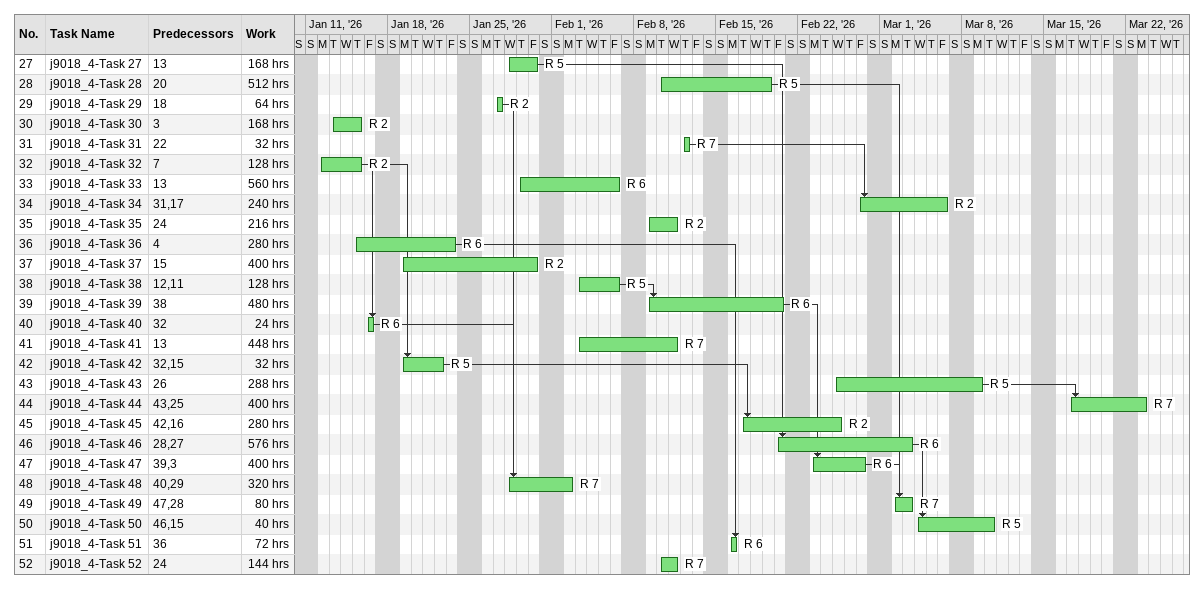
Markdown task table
| ID | Task | Start | Finish | Predecessors | Resources | Work (h) |
|---|---|---|---|---|---|---|
| 27 | j9018_4-Task 27 | 2026-01-28 | 2026-01-30 | 13 | R 5 | 168 |
| 28 | j9018_4-Task 28 | 2026-02-10 | 2026-02-19 | 20 | R 5 | 512 |
| 29 | j9018_4-Task 29 | 2026-01-27 | 2026-01-27 | 18 | R 2 | 64 |
| 30 | j9018_4-Task 30 | 2026-01-13 | 2026-01-15 | 3 | R 2 | 168 |
| 31 | j9018_4-Task 31 | 2026-02-12 | 2026-02-12 | 22 | R 7 | 32 |
| 32 | j9018_4-Task 32 | 2026-01-12 | 2026-01-15 | 7 | R 2 | 128 |
| 33 | j9018_4-Task 33 | 2026-01-29 | 2026-02-06 | 13 | R 6 | 560 |
| 34 | j9018_4-Task 34 | 2026-02-27 | 2026-03-06 | 31, 17 | R 2 | 240 |
| 35 | j9018_4-Task 35 | 2026-02-09 | 2026-02-11 | 24 | R 2 | 216 |
| 36 | j9018_4-Task 36 | 2026-01-15 | 2026-01-23 | 4 | R 6 | 280 |
| 37 | j9018_4-Task 37 | 2026-01-19 | 2026-01-30 | 15 | R 2 | 400 |
| 38 | j9018_4-Task 38 | 2026-02-03 | 2026-02-06 | 12, 11 | R 5 | 128 |
| 39 | j9018_4-Task 39 | 2026-02-09 | 2026-02-20 | 38 | R 6 | 480 |
| 40 | j9018_4-Task 40 | 2026-01-16 | 2026-01-16 | 32 | R 6 | 24 |
| 41 | j9018_4-Task 41 | 2026-02-03 | 2026-02-11 | 13 | R 7 | 448 |
| 42 | j9018_4-Task 42 | 2026-01-19 | 2026-01-22 | 32, 15 | R 5 | 32 |
| 43 | j9018_4-Task 43 | 2026-02-25 | 2026-03-09 | 26 | R 5 | 288 |
| 44 | j9018_4-Task 44 | 2026-03-17 | 2026-03-23 | 43, 25 | R 7 | 400 |
| 45 | j9018_4-Task 45 | 2026-02-17 | 2026-02-25 | 42, 16 | R 2 | 280 |
| 46 | j9018_4-Task 46 | 2026-02-20 | 2026-03-03 | 28, 27 | R 6 | 576 |
| 47 | j9018_4-Task 47 | 2026-02-23 | 2026-02-27 | 39, 3 | R 6 | 400 |
| 48 | j9018_4-Task 48 | 2026-01-28 | 2026-02-02 | 40, 29 | R 7 | 320 |
| 49 | j9018_4-Task 49 | 2026-03-02 | 2026-03-03 | 47, 28 | R 7 | 80 |
| 50 | j9018_4-Task 50 | 2026-03-04 | 2026-03-10 | 46, 15 | R 5 | 40 |
| 51 | j9018_4-Task 51 | 2026-02-16 | 2026-02-16 | 36 | R 6 | 72 |
| 52 | j9018_4-Task 52 | 2026-02-10 | 2026-02-11 | 24 | R 7 | 144 |
